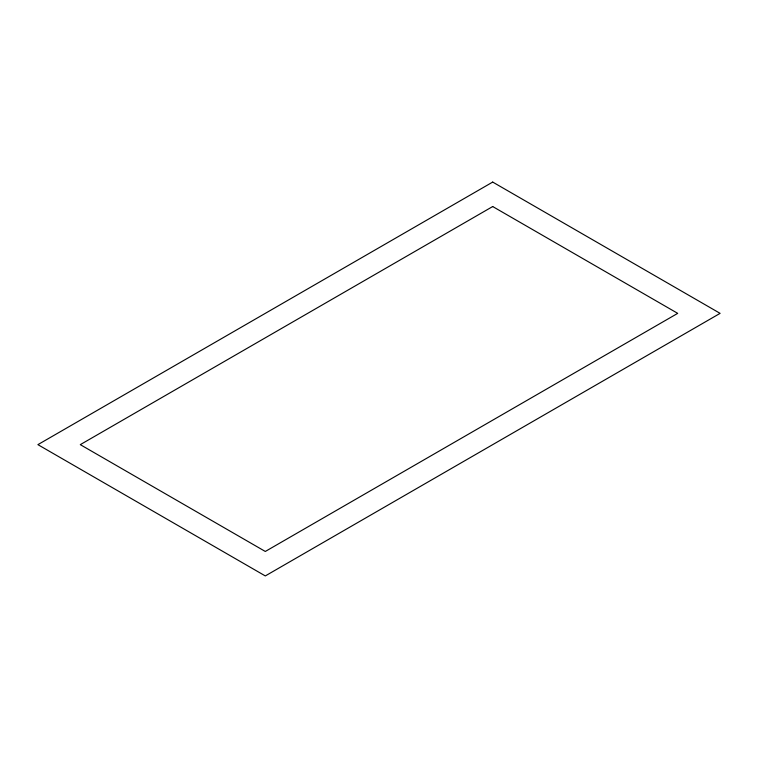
<?xml version="1.0" encoding="UTF-8"?>
<svg xmlns="http://www.w3.org/2000/svg" width="758" height="758" viewBox="0 0 758 758"><rect width="100%" height="100%" fill="white"/><g stroke="black" fill="none" stroke-linecap="round" stroke-linejoin="round"><path stroke-width="1.14" d="M492.7 182.072L37.9 444.643L265.3 575.928L720.1 313.357L492.7 182.072M492.7 206.536L80.291 444.643L265.3 551.464L677.709 313.357L492.7 206.536"/></g></svg>
